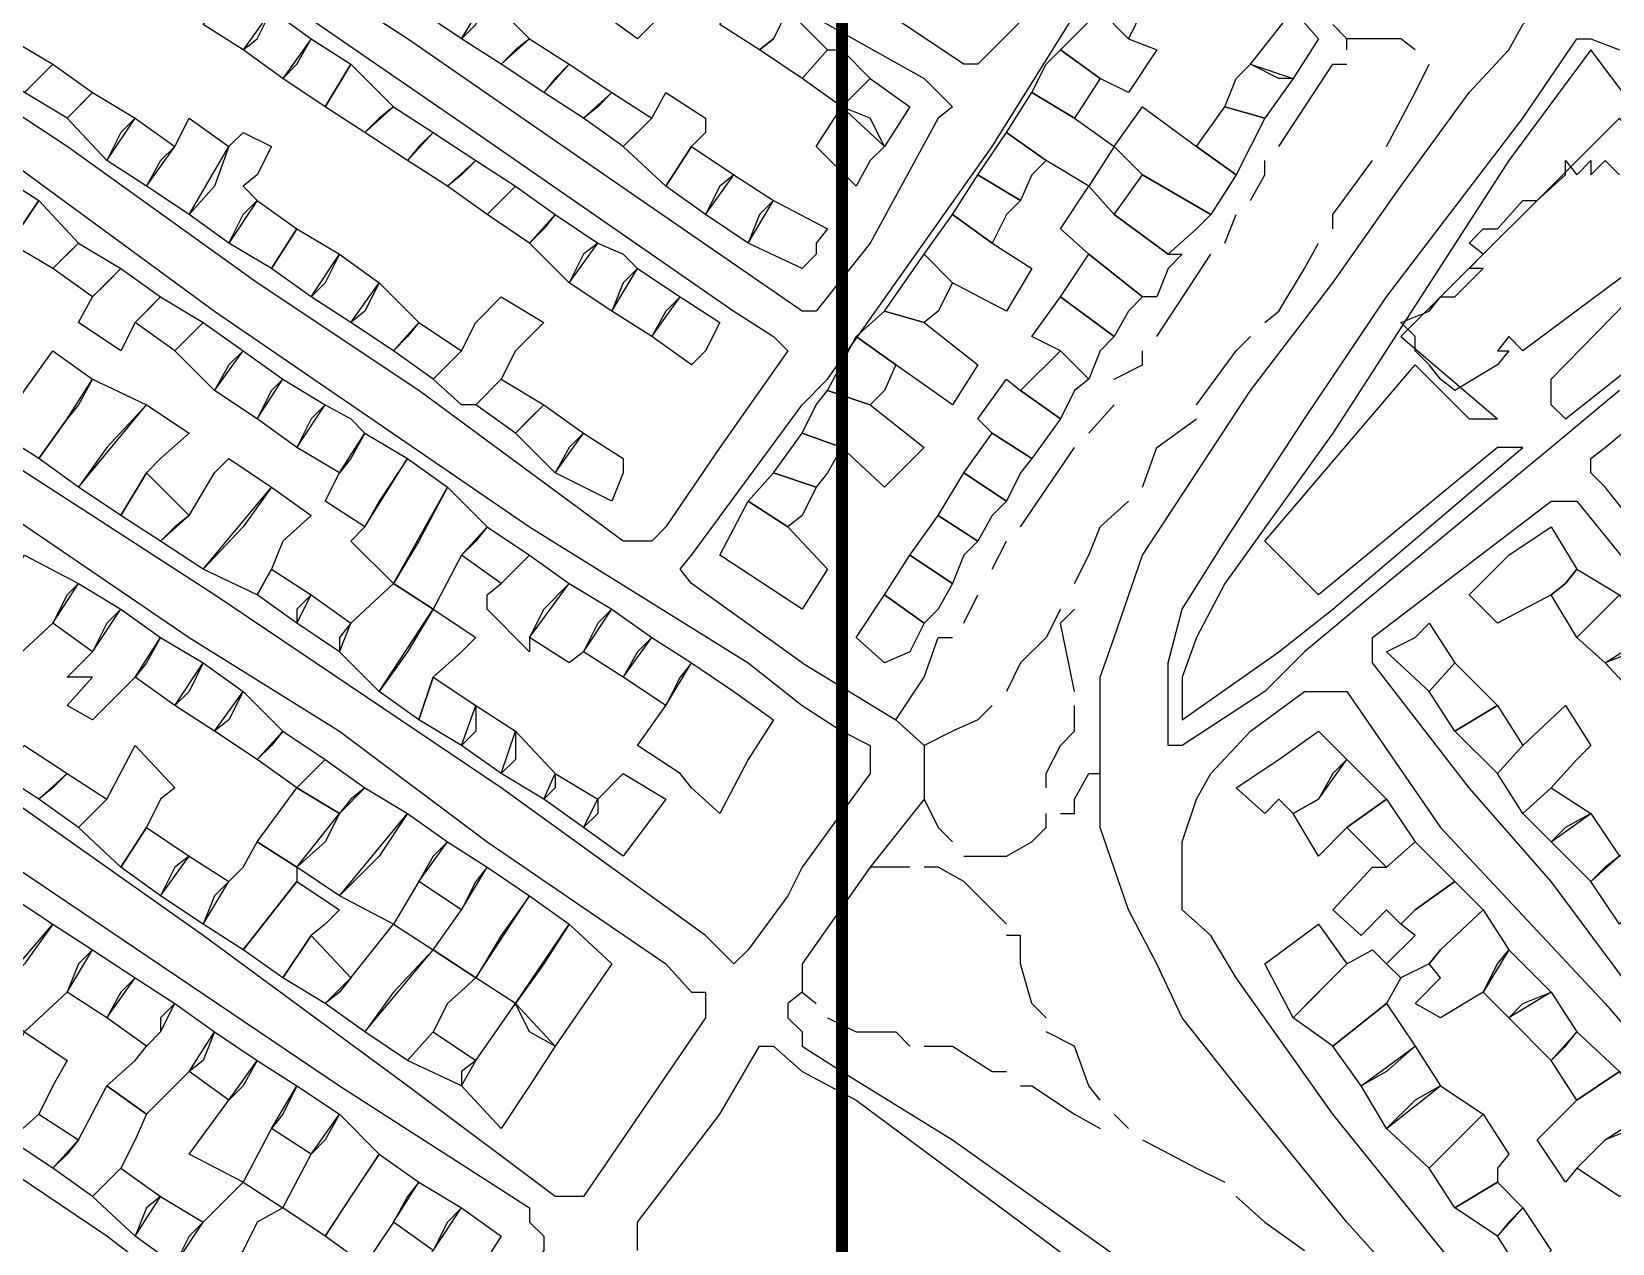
# Model space of a CAD drawing. Header units: millimetres. Extents: x -3588 to 75209, y -3737 to 38254.
# Drawn here: x 27767.7 to 27924.9, y 5896.4 to 6017 of the extents above; entities that cross this region are included whole.
import ezdxf

# ---------------------------------------------------------------- set-up
doc = ezdxf.new("R2010")
doc.units = ezdxf.units.MM
doc.layers.add('P', color=253, linetype='Continuous')

msp = doc.modelspace()

# ---------------------------------------------------------------- linework, layer by layer
at = {"layer": 'P', "const_width": 1.2}
msp.add_lwpolyline([(27848.251, -785.456), (27848.251, 8540.772)], dxfattribs=at)
at = {"layer": 'P'}
for points in [[(27794.047, 6058.324), (27794.047, 6059.749), (27794.047, 6061.157), (27806.177, 6078.649), (27807.602, 6080.073), (27809.01, 6080.073), (27810.418, 6078.649), (27834.696, 6062.565), (27844.298, 6054.371), (27857.837, 6046.193), (27867.151, 6039.424), (27875.345, 6034.047), (27875.345, 6032.638), (27867.151, 6019.099), (27861.79, 6013.722), (27860.382, 6013.722), (27844.298, 6024.46), (27830.743, 6034.047), (27814.371, 6044.785), (27800.816, 6052.963), (27795.455, 6056.916), (27794.047, 6058.324)], [(27777.963, 6035.471), (27777.963, 6036.591), (27790.094, 6054.371), (27791.502, 6055.796), (27809.01, 6043.361), (27829.335, 6029.822), (27844.298, 6019.099), (27856.429, 6012.314), (27857.837, 6010.905), (27859.262, 6009.497), (27857.837, 6008.361), (27851.068, 5995.942), (27846.827, 5990.58), (27845.706, 5989.172), (27844.298, 5989.172), (27822.565, 6004.136), (27805.057, 6016.266), (27781.916, 6031.23), (27777.963, 6035.471)], [(27826.502, 5966.303), (27806.177, 5981.266), (27790.094, 5991.989), (27771.177, 6005.544), (27762.999, 6010.905), (27761.591, 6010.905), (27761.591, 6012.314), (27761.591, 6013.722), (27773.722, 6031.23), (27775.13, 6031.23), (27790.094, 6021.916), (27811.827, 6006.952), (27837.513, 5989.172), (27841.466, 5986.628), (27842.89, 5985.219), (27836.104, 5975.617), (27830.743, 5967.711), (27829.335, 5966.303), (27827.926, 5966.303), (27826.502, 5966.303)], [(27844.298, 5979.858), (27846.827, 5982.387), (27863.215, 6005.544), (27876.754, 6027.277), (27878.162, 6029.822)], [(27833.288, 6021.916), (27832.151, 6020.507), (27827.926, 6016.266), (27823.973, 6019.099), (27827.926, 6023.036), (27829.335, 6027.277), (27833.288, 6024.46), (27833.288, 6021.916)], [(27914.586, 6015.146), (27915.995, 6017.675), (27918.811, 6020.507), (27921.356, 6025.869)], [(27811.827, 6017.675), (27810.418, 6016.266), (27806.177, 6019.099), (27809.01, 6023.036), (27812.963, 6020.507), (27811.827, 6017.675)], [(27878.162, 6019.099), (27876.754, 6016.266), (27873.937, 6019.099), (27876.754, 6023.036), (27879.586, 6020.507), (27878.162, 6019.099)], [(27785.853, 6019.099), (27787.277, 6021.916), (27791.502, 6019.099), (27788.685, 6015.146), (27784.732, 6017.675), (27785.853, 6019.099)], [(27841.466, 6016.266), (27840.057, 6015.146), (27836.104, 6017.675), (27838.937, 6021.916), (27842.89, 6019.099), (27841.466, 6016.266)], [(27790.094, 6016.266), (27791.502, 6019.099), (27795.455, 6016.266), (27792.638, 6012.314), (27788.685, 6015.146), (27790.094, 6016.266)], [(27815.78, 6015.146), (27814.371, 6013.722), (27810.418, 6016.266), (27812.963, 6020.507), (27817.188, 6016.266), (27815.78, 6015.146)], [(27841.466, 6016.266), (27842.89, 6019.099), (27846.827, 6015.146), (27844.298, 6012.314), (27840.057, 6015.146), (27841.466, 6016.266)], [(27876.754, 6016.266), (27879.586, 6015.146), (27876.754, 6010.905), (27873.937, 6012.314), (27869.984, 6015.146), (27873.937, 6019.099), (27876.754, 6016.266)], [(27891.717, 6012.314), (27888.901, 6013.722), (27893.126, 6019.099), (27895.67, 6016.266), (27893.126, 6012.314), (27891.717, 6012.314)], [(27898.487, 6015.146), (27898.487, 6016.266), (27897.078, 6017.675)], [(27764.408, 6015.146), (27765.528, 6016.266), (27769.769, 6013.722), (27766.952, 6010.905), (27762.999, 6013.722), (27764.408, 6015.146)], [(27794.047, 6013.722), (27795.455, 6016.266), (27799.408, 6013.722), (27796.863, 6009.497), (27792.638, 6012.314), (27794.047, 6013.722)], [(27819.732, 6012.314), (27818.612, 6010.905), (27814.371, 6013.722), (27817.188, 6016.266), (27821.141, 6013.722), (27819.732, 6012.314)], [(27882.115, 5945.978), (27880.707, 5945.978), (27880.707, 5947.386), (27880.707, 5948.523), (27880.707, 5954.172), (27882.115, 5959.533), (27886.356, 5966.303), (27894.262, 5978.45), (27902.44, 5990.58), (27915.995, 6008.361), (27921.356, 6016.266), (27922.764, 6016.266), (27925.597, 6015.146)], [(27905.272, 6015.146), (27903.864, 6016.266), (27902.44, 6016.266), (27898.487, 6016.266)], [(27849.659, 6010.905), (27848.251, 6009.497), (27844.298, 6012.314), (27846.827, 6015.146), (27848.251, 6015.146), (27851.068, 6012.314), (27849.659, 6010.905)], [(27868.576, 6013.722), (27869.984, 6015.146), (27873.937, 6012.314), (27871.392, 6008.361), (27867.151, 6010.905), (27868.576, 6013.722)], [(27873.937, 5943.161), (27873.937, 5944.57), (27873.937, 5952.748), (27875.345, 5956.701), (27878.162, 5964.895), (27888.901, 5981.266), (27897.078, 5991.989), (27903.864, 6001.591), (27910.634, 6010.905), (27914.586, 6015.146)], [(27920.236, 5978.45), (27939.136, 5993.397), (27922.764, 6015.146), (27914.586, 6004.136), (27897.078, 5977.025), (27886.356, 5962.062), (27883.539, 5956.701), (27882.115, 5952.748), (27882.115, 5948.523), (27891.717, 5955.292), (27897.078, 5959.533), (27915.995, 5975.617)], [(27772.313, 6009.497), (27771.177, 6008.361), (27766.952, 6010.905), (27769.769, 6013.722), (27773.722, 6010.905), (27772.313, 6009.497)], [(27802.24, 6008.361), (27800.816, 6006.952), (27796.863, 6009.497), (27799.408, 6013.722), (27803.649, 6009.497), (27802.24, 6008.361)], [(27823.973, 6009.497), (27822.565, 6008.361), (27818.612, 6010.905), (27821.141, 6013.722), (27825.382, 6010.905), (27823.973, 6009.497)], [(27887.476, 6012.314), (27888.901, 6013.722), (27893.126, 6012.314), (27890.309, 6008.361), (27886.356, 6009.497), (27887.476, 6012.314)], [(27891.717, 6005.544), (27897.078, 6013.722), (27898.487, 6013.722)], [(27902.44, 6005.544), (27905.272, 6010.905), (27906.681, 6013.722)], [(27851.068, 6008.361), (27848.251, 6009.497), (27851.068, 6012.314), (27855.021, 6009.497), (27852.476, 6005.544), (27851.068, 6008.361)], [(27776.538, 6006.952), (27775.13, 6004.136), (27771.177, 6008.361), (27773.722, 6010.905), (27777.963, 6008.361), (27776.538, 6006.952)], [(27827.926, 6006.952), (27826.502, 6005.544), (27822.565, 6008.361), (27825.382, 6010.905), (27829.335, 6008.361), (27827.926, 6006.952)], [(27834.696, 6006.952), (27833.288, 6005.544), (27830.743, 6001.591), (27826.502, 6005.544), (27829.335, 6008.361), (27830.743, 6010.905), (27834.696, 6008.361), (27834.696, 6006.952)], [(27871.392, 6008.361), (27875.345, 6005.544), (27872.801, 6001.591), (27868.576, 6004.136), (27864.623, 6006.952), (27867.151, 6010.905), (27871.392, 6008.361)], [(27745.203, 5988.036), (27745.203, 5989.172), (27757.638, 6006.952), (27758.758, 6008.361), (27760.167, 6008.361), (27761.591, 6006.952), (27785.853, 5989.172), (27817.188, 5967.711), (27838.937, 5954.172), (27844.298, 5949.931), (27848.251, 5947.386), (27851.068, 5945.978), (27851.068, 5943.161), (27844.298, 5933.847), (27842.89, 5931.015), (27838.937, 5925.653), (27837.513, 5924.245), (27834.696, 5927.062), (27814.371, 5941.737), (27785.853, 5960.942), (27758.758, 5978.45), (27745.203, 5988.036)], [(27780.491, 6004.136), (27779.083, 6001.591), (27775.13, 6004.136), (27777.963, 6008.361), (27781.916, 6005.544), (27780.491, 6004.136)], [(27785.853, 6001.591), (27783.324, 5998.774), (27779.083, 6001.591), (27781.916, 6005.544), (27783.324, 6008.361), (27787.277, 6005.544), (27785.853, 6001.591)], [(27806.177, 6005.544), (27805.057, 6004.136), (27800.816, 6006.952), (27803.649, 6009.497), (27807.602, 6006.952), (27806.177, 6005.544)], [(27851.068, 6004.136), (27849.659, 6001.591), (27845.706, 6005.544), (27848.251, 6009.497), (27852.476, 6005.544), (27851.068, 6004.136)], [(27883.539, 6005.544), (27887.476, 6002.711), (27884.948, 5998.774), (27878.162, 6002.711), (27875.345, 6005.544), (27878.162, 6009.497), (27883.539, 6005.544)], [(27888.901, 6005.544), (27887.476, 6002.711), (27883.539, 6005.544), (27886.356, 6009.497), (27890.309, 6008.361), (27888.901, 6005.544)], [(27920.236, 5978.45), (27918.811, 5979.858), (27918.811, 5982.387), (27930.958, 5994.821), (27929.55, 5995.942), (27932.367, 6000.183), (27925.597, 6008.361), (27903.864, 5986.628), (27913.45, 5978.45)], [(27790.094, 6002.711), (27788.685, 6001.591), (27790.094, 6000.183), (27787.277, 5995.942), (27783.324, 5998.774), (27787.277, 6005.544), (27788.685, 6006.952), (27791.502, 6005.544), (27790.094, 6002.711)], [(27810.418, 6002.711), (27809.01, 6001.591), (27805.057, 6004.136), (27807.602, 6006.952), (27811.827, 6004.136), (27810.418, 6002.711)], [(27867.151, 6002.711), (27866.031, 6000.183), (27861.79, 6002.711), (27864.623, 6006.952), (27868.576, 6004.136), (27867.151, 6002.711)], [(27836.104, 6001.591), (27834.696, 5998.774), (27830.743, 6001.591), (27833.288, 6005.544), (27837.513, 6002.711), (27836.104, 6001.591)], [(27814.371, 6000.183), (27812.963, 5998.774), (27809.01, 6001.591), (27811.827, 6004.136), (27815.78, 6001.591), (27814.371, 6000.183)], [(27888.901, 6000.183), (27890.309, 6002.711), (27890.309, 6004.136)], [(27897.078, 5997.35), (27897.078, 5998.774), (27901.031, 6004.136)], [(27906.681, 5989.172), (27907.801, 5990.58), (27909.225, 5990.58), (27912.042, 5993.397), (27910.634, 5993.397), (27912.042, 5994.821), (27910.634, 5995.942), (27912.042, 5997.35), (27913.45, 5997.35), (27915.995, 6000.183), (27917.403, 6000.183), (27920.236, 6002.711), (27920.236, 6004.136), (27921.356, 6002.711), (27922.764, 6004.136), (27922.764, 6002.711), (27924.189, 6004.136), (27925.597, 6002.711)], [(27762.999, 6000.183), (27764.408, 6002.711), (27768.361, 6000.183), (27765.528, 5995.942), (27761.591, 5998.774), (27762.999, 6000.183)], [(27840.057, 5998.774), (27838.937, 5995.942), (27834.696, 5998.774), (27837.513, 6002.711), (27841.466, 6000.183), (27840.057, 5998.774)], [(27864.623, 5998.774), (27863.215, 5995.942), (27859.262, 5998.774), (27861.79, 6002.711), (27866.031, 6000.183), (27864.623, 5998.774)], [(27883.539, 5997.35), (27880.707, 5994.821), (27875.345, 5998.774), (27878.162, 6002.711), (27884.948, 5998.774), (27883.539, 5997.35)], [(27771.177, 5994.821), (27769.769, 5993.397), (27765.528, 5995.942), (27768.361, 6000.183), (27772.313, 5995.942), (27771.177, 5994.821)], [(27788.685, 5998.774), (27790.094, 6000.183), (27794.047, 5997.35), (27791.502, 5993.397), (27787.277, 5995.942), (27788.685, 5998.774)], [(27818.612, 5997.35), (27817.188, 5995.942), (27812.963, 5998.774), (27815.78, 6001.591), (27819.732, 5998.774), (27818.612, 5997.35)], [(27845.706, 5995.942), (27845.706, 5994.821), (27844.298, 5993.397), (27838.937, 5995.942), (27841.466, 6000.183), (27846.827, 5997.35), (27845.706, 5995.942)], [(27880.707, 5993.397), (27879.586, 5990.58), (27878.162, 5990.58), (27872.801, 5994.821), (27869.984, 5997.35), (27872.801, 6001.591), (27875.345, 5998.774), (27880.707, 5994.821), (27882.115, 5994.821), (27880.707, 5993.397)], [(27822.565, 5994.821), (27821.141, 5991.989), (27817.188, 5995.942), (27819.732, 5998.774), (27823.973, 5995.942), (27822.565, 5994.821)], [(27863.215, 5995.942), (27867.151, 5993.397), (27864.623, 5989.172), (27859.262, 5991.989), (27856.429, 5994.821), (27859.262, 5998.774), (27863.215, 5995.942)], [(27886.356, 5995.942), (27887.476, 5998.774)], [(27796.863, 5991.989), (27795.455, 5990.58), (27791.502, 5993.397), (27794.047, 5997.35), (27798.287, 5994.821), (27796.863, 5991.989)], [(27775.13, 5991.989), (27773.722, 5990.58), (27769.769, 5993.397), (27772.313, 5995.942), (27776.538, 5993.397), (27775.13, 5991.989)], [(27826.502, 5991.989), (27825.382, 5989.172), (27821.141, 5991.989), (27823.973, 5995.942), (27826.502, 5994.821), (27827.926, 5993.397), (27826.502, 5991.989)], [(27890.309, 5988.036), (27891.717, 5989.172), (27894.262, 5993.397), (27895.67, 5995.942)], [(27800.816, 5989.172), (27799.408, 5988.036), (27795.455, 5990.58), (27798.287, 5994.821), (27802.24, 5991.989), (27800.816, 5989.172)], [(27857.837, 5989.172), (27856.429, 5988.036), (27852.476, 5989.172), (27856.429, 5994.821), (27859.262, 5991.989), (27857.837, 5989.172)], [(27876.754, 5989.172), (27875.345, 5986.628), (27869.984, 5990.58), (27872.801, 5994.821), (27878.162, 5990.58), (27876.754, 5989.172)], [(27879.586, 5986.628), (27884.948, 5994.821)], [(27779.083, 5989.172), (27777.963, 5988.036), (27776.538, 5985.219), (27772.313, 5988.036), (27773.722, 5990.58), (27776.538, 5993.397), (27780.491, 5990.58), (27779.083, 5989.172)], [(27830.743, 5989.172), (27829.335, 5986.628), (27825.382, 5989.172), (27827.926, 5993.397), (27832.151, 5990.58), (27830.743, 5989.172)], [(27927.005, 5993.397), (27915.995, 5985.219), (27914.586, 5986.628), (27913.45, 5985.219), (27914.586, 5985.219), (27913.45, 5983.811), (27909.225, 5981.266), (27907.801, 5982.387), (27906.681, 5983.811), (27905.272, 5985.219), (27905.272, 5986.628), (27903.864, 5988.036), (27906.681, 5989.172)], [(27805.057, 5986.628), (27803.649, 5985.219), (27799.408, 5988.036), (27802.24, 5991.989), (27806.177, 5988.036), (27805.057, 5986.628)], [(27783.324, 5986.628), (27781.916, 5985.219), (27777.963, 5988.036), (27780.491, 5990.58), (27784.732, 5988.036), (27783.324, 5986.628)], [(27815.78, 5985.219), (27814.371, 5982.387), (27811.827, 5979.858), (27810.418, 5979.858), (27807.602, 5982.387), (27810.418, 5985.219), (27811.827, 5988.036), (27814.371, 5990.58), (27818.612, 5988.036), (27815.78, 5985.219)], [(27834.696, 5985.219), (27833.288, 5983.811), (27829.335, 5986.628), (27832.151, 5990.58), (27836.104, 5988.036), (27834.696, 5985.219)], [(27856.429, 5988.036), (27861.79, 5983.811), (27859.262, 5979.858), (27853.612, 5983.811), (27849.659, 5986.628), (27852.476, 5989.172), (27856.429, 5988.036)], [(27873.937, 5985.219), (27872.801, 5982.387), (27869.984, 5985.219), (27867.151, 5986.628), (27869.984, 5990.58), (27875.345, 5986.628), (27873.937, 5985.219)], [(27787.277, 5983.811), (27785.853, 5981.266), (27781.916, 5985.219), (27784.732, 5988.036), (27788.685, 5985.219), (27787.277, 5983.811)], [(27809.01, 5983.811), (27807.602, 5982.387), (27803.649, 5985.219), (27806.177, 5988.036), (27810.418, 5985.219), (27809.01, 5983.811)], [(27852.476, 5981.266), (27851.068, 5979.858), (27846.827, 5981.266), (27849.659, 5986.628), (27853.612, 5983.811), (27852.476, 5981.266)], [(27883.539, 5979.858), (27887.476, 5985.219), (27888.901, 5986.628)], [(27772.313, 5979.858), (27771.177, 5978.45), (27768.361, 5974.497), (27764.408, 5977.025), (27766.952, 5981.266), (27769.769, 5985.219), (27773.722, 5982.387), (27772.313, 5979.858)], [(27791.502, 5981.266), (27790.094, 5978.45), (27785.853, 5981.266), (27788.685, 5985.219), (27792.638, 5982.387), (27791.502, 5981.266)], [(27871.392, 5981.266), (27869.984, 5978.45), (27866.031, 5981.266), (27869.984, 5985.219), (27872.801, 5982.387), (27871.392, 5981.266)], [(27875.345, 5982.387), (27878.162, 5983.811), (27878.162, 5985.219)], [(27915.995, 5975.617), (27913.45, 5975.617), (27895.67, 5960.942), (27890.309, 5966.303), (27905.272, 5983.811), (27910.634, 5978.45), (27913.45, 5978.45)], [(27775.13, 5975.617), (27772.313, 5971.664), (27768.361, 5974.497), (27771.177, 5978.45), (27773.722, 5982.387), (27779.083, 5979.858), (27775.13, 5975.617)], [(27795.455, 5978.45), (27794.047, 5975.617), (27790.094, 5978.45), (27792.638, 5982.387), (27796.863, 5979.858), (27795.455, 5978.45)], [(27817.188, 5978.45), (27815.78, 5977.025), (27811.827, 5979.858), (27814.371, 5982.387), (27818.612, 5979.858), (27817.188, 5978.45)], [(27866.031, 5981.266), (27869.984, 5978.45), (27867.151, 5974.497), (27863.215, 5977.025), (27861.79, 5978.45), (27864.623, 5982.387), (27866.031, 5981.266)], [(27780.491, 5974.497), (27779.083, 5973.072), (27776.538, 5968.847), (27772.313, 5971.664), (27779.083, 5979.858), (27783.324, 5977.025), (27780.491, 5974.497)], [(27799.408, 5974.497), (27798.287, 5973.072), (27794.047, 5975.617), (27796.863, 5979.858), (27799.408, 5978.45), (27800.816, 5977.025), (27799.408, 5974.497)], [(27821.141, 5975.617), (27819.732, 5973.072), (27815.78, 5977.025), (27818.612, 5979.858), (27822.565, 5977.025), (27821.141, 5975.617)], [(27844.298, 5954.172), (27833.288, 5962.062), (27832.151, 5963.486), (27833.288, 5964.895), (27844.298, 5979.858)], [(27851.068, 5979.858), (27856.429, 5975.617), (27852.476, 5971.664), (27848.251, 5975.617), (27844.298, 5977.025), (27845.706, 5979.858), (27846.827, 5981.266), (27851.068, 5979.858)], [(27872.801, 5977.025), (27875.345, 5979.858)], [(27925.597, 5981.266), (27918.811, 5975.617), (27902.44, 5962.062), (27894.262, 5955.292), (27890.309, 5951.339), (27882.115, 5945.978)], [(27929.55, 5964.895), (27924.189, 5971.664), (27922.764, 5973.072), (27922.764, 5974.497), (27924.189, 5975.617), (27930.958, 5981.266)], [(27878.162, 5971.664), (27879.586, 5975.617), (27883.539, 5978.45)], [(27802.24, 5970.256), (27800.816, 5967.711), (27796.863, 5970.256), (27798.287, 5973.072), (27800.816, 5977.025), (27805.057, 5974.497), (27802.24, 5970.256)], [(27826.502, 5973.072), (27825.382, 5970.256), (27819.732, 5973.072), (27822.565, 5977.025), (27826.502, 5974.497), (27826.502, 5973.072)], [(27846.827, 5973.072), (27845.706, 5971.664), (27841.466, 5973.072), (27844.298, 5977.025), (27848.251, 5975.617), (27846.827, 5973.072)], [(27866.031, 5973.072), (27864.623, 5970.256), (27860.382, 5973.072), (27863.215, 5977.025), (27867.151, 5974.497), (27866.031, 5973.072)], [(27866.031, 5967.711), (27871.392, 5975.617)], [(27788.685, 5967.711), (27784.732, 5963.486), (27780.491, 5966.303), (27783.324, 5968.847), (27785.853, 5973.072), (27787.277, 5974.497), (27791.502, 5971.664), (27788.685, 5967.711)], [(27806.177, 5966.303), (27803.649, 5962.062), (27799.408, 5966.303), (27800.816, 5967.711), (27805.057, 5974.497), (27809.01, 5971.664), (27806.177, 5966.303)], [(27781.916, 5967.711), (27780.491, 5966.303), (27776.538, 5968.847), (27779.083, 5973.072), (27783.324, 5968.847), (27781.916, 5967.711)], [(27844.298, 5968.847), (27842.89, 5967.711), (27838.937, 5970.256), (27841.466, 5973.072), (27845.706, 5971.664), (27844.298, 5968.847)], [(27863.215, 5968.847), (27861.79, 5966.303), (27857.837, 5968.847), (27860.382, 5973.072), (27864.623, 5970.256), (27863.215, 5968.847)], [(27792.638, 5966.303), (27791.502, 5963.486), (27790.094, 5960.942), (27784.732, 5963.486), (27791.502, 5971.664), (27795.455, 5968.847), (27792.638, 5966.303)], [(27811.827, 5966.303), (27810.418, 5964.895), (27807.602, 5959.533), (27803.649, 5962.062), (27809.01, 5971.664), (27812.963, 5967.711), (27811.827, 5966.303)], [(27765.528, 5968.847), (27783.324, 5956.701), (27798.287, 5947.386), (27812.963, 5936.376), (27830.743, 5924.245), (27833.288, 5921.412), (27834.696, 5921.412), (27834.696, 5920.292), (27834.696, 5918.884), (27822.565, 5901.088), (27821.141, 5901.088)], [(27842.89, 5967.711), (27846.827, 5963.486), (27844.298, 5959.533), (27836.104, 5964.895), (27838.937, 5970.256), (27842.89, 5967.711)], [(27860.382, 5964.895), (27859.262, 5962.062), (27855.021, 5964.895), (27857.837, 5968.847), (27861.79, 5966.303), (27860.382, 5964.895)], [(27871.392, 5962.062), (27872.801, 5964.895), (27873.937, 5967.711), (27876.754, 5970.256)], [(27944.513, 5901.088), (27941.681, 5903.92), (27927.005, 5921.412), (27918.811, 5932.423), (27910.634, 5941.737), (27901.031, 5954.172), (27901.031, 5955.292), (27901.031, 5956.701), (27918.811, 5970.256), (27920.236, 5970.256), (27921.356, 5970.256), (27932.367, 5956.701), (27945.922, 5939.209), (27962.005, 5918.884), (27966.246, 5913.523), (27967.655, 5913.523), (27966.246, 5912.098), (27960.885, 5913.523), (27948.45, 5903.92), (27948.45, 5899.967), (27949.875, 5898.559), (27948.45, 5897.151), (27947.33, 5897.151), (27944.513, 5901.088)], [(27815.78, 5963.486), (27814.371, 5962.062), (27810.418, 5964.895), (27812.963, 5967.711), (27817.188, 5964.895), (27815.78, 5963.486)], [(27920.236, 5962.062), (27918.811, 5960.942), (27913.45, 5958.125), (27910.634, 5960.942), (27914.586, 5964.895), (27918.811, 5967.711), (27921.356, 5963.486), (27920.236, 5962.062)], [(27863.215, 5963.486), (27864.623, 5966.303)], [(27771.177, 5960.942), (27769.769, 5958.125), (27765.528, 5954.172), (27761.591, 5956.701), (27766.952, 5964.895), (27772.313, 5962.062), (27771.177, 5960.942)], [(27818.612, 5959.533), (27817.188, 5956.701), (27817.188, 5955.292), (27812.963, 5959.533), (27812.963, 5960.942), (27814.371, 5962.062), (27817.188, 5964.895), (27821.141, 5962.062), (27818.612, 5959.533)], [(27857.837, 5959.533), (27856.429, 5958.125), (27852.476, 5960.942), (27855.021, 5964.895), (27859.262, 5962.062), (27857.837, 5959.533)], [(27794.047, 5959.533), (27794.047, 5958.125), (27790.094, 5960.942), (27791.502, 5963.486), (27795.455, 5960.942), (27794.047, 5959.533)], [(27920.236, 5962.062), (27921.356, 5963.486), (27925.597, 5960.942), (27921.356, 5956.701), (27918.811, 5960.942), (27920.236, 5962.062)], [(27775.13, 5958.125), (27773.722, 5955.292), (27769.769, 5958.125), (27772.313, 5962.062), (27776.538, 5959.533), (27775.13, 5958.125)], [(27798.287, 5956.701), (27798.287, 5955.292), (27794.047, 5958.125), (27795.455, 5960.942), (27799.408, 5958.125), (27798.287, 5956.701)], [(27805.057, 5955.292), (27802.24, 5951.339), (27798.287, 5955.292), (27799.408, 5958.125), (27803.649, 5962.062), (27807.602, 5959.533), (27805.057, 5955.292)], [(27823.973, 5958.125), (27822.565, 5955.292), (27821.141, 5954.172), (27817.188, 5956.701), (27821.141, 5962.062), (27825.382, 5959.533), (27823.973, 5958.125)], [(27855.021, 5955.292), (27852.476, 5954.172), (27849.659, 5956.701), (27852.476, 5960.942), (27856.429, 5958.125), (27855.021, 5955.292)], [(27860.382, 5958.125), (27861.79, 5960.942)], [(27927.005, 5955.292), (27924.189, 5954.172), (27921.356, 5956.701), (27925.597, 5960.942), (27928.126, 5956.701), (27927.005, 5955.292)], [(27779.083, 5954.172), (27777.963, 5952.748), (27773.722, 5948.523), (27771.177, 5949.931), (27773.722, 5952.748), (27771.177, 5952.748), (27773.722, 5955.292), (27776.538, 5959.533), (27780.491, 5956.701), (27779.083, 5954.172)], [(27810.418, 5955.292), (27807.602, 5952.748), (27806.177, 5948.523), (27802.24, 5951.339), (27807.602, 5959.533), (27811.827, 5956.701), (27810.418, 5955.292)], [(27827.926, 5955.292), (27826.502, 5952.748), (27822.565, 5955.292), (27825.382, 5959.533), (27829.335, 5956.701), (27827.926, 5955.292)], [(27869.984, 5959.533), (27868.576, 5956.701), (27866.031, 5954.172), (27864.623, 5951.339)], [(27871.392, 5951.339), (27869.984, 5958.125), (27871.392, 5959.533)], [(27905.272, 5956.701), (27906.681, 5958.125), (27909.225, 5954.172), (27906.681, 5951.339), (27902.44, 5955.292), (27905.272, 5956.701)], [(27783.324, 5951.339), (27781.916, 5949.931), (27777.963, 5952.748), (27780.491, 5956.701), (27784.732, 5954.172), (27783.324, 5951.339)], [(27832.151, 5952.748), (27830.743, 5949.931), (27826.502, 5952.748), (27829.335, 5956.701), (27833.288, 5954.172), (27832.151, 5952.748)], [(27853.612, 5948.523), (27856.429, 5952.748), (27857.837, 5956.701), (27859.262, 5956.701)], [(27929.55, 5951.339), (27928.126, 5949.931), (27924.189, 5954.172), (27928.126, 5956.701), (27930.958, 5952.748), (27929.55, 5951.339)], [(27787.277, 5948.523), (27785.853, 5947.386), (27781.916, 5949.931), (27784.732, 5954.172), (27788.685, 5951.339), (27787.277, 5948.523)], [(27838.937, 5944.57), (27836.104, 5939.209), (27833.288, 5941.737), (27832.151, 5943.161), (27827.926, 5945.978), (27830.743, 5949.931), (27833.288, 5954.172), (27837.513, 5951.339), (27841.466, 5948.523), (27838.937, 5944.57)], [(27844.298, 5954.172), (27853.612, 5948.523)], [(27906.681, 5951.339), (27909.225, 5954.172), (27913.45, 5949.931), (27909.225, 5947.386), (27906.681, 5951.339)], [(27811.827, 5947.386), (27810.418, 5945.978), (27806.177, 5948.523), (27807.602, 5952.748), (27811.827, 5949.931), (27811.827, 5947.386)], [(27791.502, 5945.978), (27790.094, 5944.57), (27785.853, 5947.386), (27788.685, 5951.339), (27792.638, 5947.386), (27791.502, 5945.978)], [(27815.78, 5944.57), (27814.371, 5943.161), (27810.418, 5945.978), (27811.827, 5949.931), (27815.78, 5947.386), (27815.78, 5944.57)], [(27863.215, 5949.931), (27861.79, 5948.523), (27859.262, 5947.386), (27856.429, 5945.978)], [(27868.576, 5941.737), (27868.576, 5943.161), (27869.984, 5945.978), (27871.392, 5947.386), (27871.392, 5948.523), (27871.392, 5949.931)], [(27925.597, 5878.234), (27924.189, 5878.234), (27922.764, 5879.643), (27913.45, 5888.957), (27897.078, 5909.282), (27887.476, 5922.837), (27884.948, 5927.062), (27882.115, 5929.606), (27882.115, 5933.847), (27882.115, 5936.376), (27883.539, 5940.617), (27884.948, 5943.161), (27888.901, 5947.386), (27894.262, 5951.339), (27897.078, 5951.339), (27898.487, 5951.339), (27907.801, 5937.8), (27924.189, 5920.292), (27934.911, 5907.873)], [(27909.225, 5947.386), (27913.45, 5949.931), (27915.995, 5945.978), (27913.45, 5943.161), (27909.225, 5947.386)], [(27921.356, 5944.57), (27918.811, 5941.737), (27915.995, 5939.209), (27913.45, 5943.161), (27915.995, 5945.978), (27920.236, 5949.931), (27922.764, 5945.978), (27921.356, 5944.57)], [(27853.612, 5948.523), (27856.429, 5945.978)], [(27795.455, 5943.161), (27794.047, 5941.737), (27790.094, 5944.57), (27792.638, 5947.386), (27796.863, 5944.57), (27795.455, 5943.161)], [(27819.732, 5941.737), (27818.612, 5940.617), (27814.371, 5943.161), (27815.78, 5947.386), (27819.732, 5943.161), (27819.732, 5941.737)], [(27897.078, 5943.161), (27895.67, 5940.617), (27893.126, 5939.209), (27891.717, 5940.617), (27890.309, 5939.209), (27887.476, 5941.737), (27891.717, 5944.57), (27895.67, 5947.386), (27898.487, 5944.57), (27897.078, 5943.161)], [(27769.769, 5941.737), (27768.361, 5940.617), (27764.408, 5943.161), (27766.952, 5945.978), (27771.177, 5943.161), (27769.769, 5941.737)], [(27780.491, 5940.617), (27779.083, 5937.8), (27776.538, 5933.847), (27772.313, 5937.8), (27775.13, 5940.617), (27777.963, 5945.978), (27781.916, 5941.737), (27780.491, 5940.617)], [(27856.429, 5945.978), (27856.429, 5944.57), (27856.429, 5941.737), (27856.429, 5940.617)], [(27799.408, 5940.617), (27798.287, 5939.209), (27794.047, 5941.737), (27796.863, 5944.57), (27800.816, 5941.737), (27799.408, 5940.617)], [(27902.44, 5940.617), (27898.487, 5937.8), (27895.67, 5934.968), (27893.126, 5939.209), (27895.67, 5940.617), (27898.487, 5944.57), (27902.44, 5940.617)], [(27773.722, 5939.209), (27772.313, 5937.8), (27768.361, 5940.617), (27771.177, 5943.161), (27775.13, 5940.617), (27773.722, 5939.209)], [(27823.973, 5939.209), (27822.565, 5937.8), (27818.612, 5940.617), (27819.732, 5943.161), (27823.973, 5940.617), (27823.973, 5939.209)], [(27826.502, 5934.968), (27822.565, 5937.8), (27823.973, 5940.617), (27826.502, 5943.161), (27830.743, 5940.617), (27826.502, 5934.968)], [(27869.984, 5939.209), (27871.392, 5939.209), (27871.392, 5940.617), (27872.801, 5943.161), (27873.937, 5943.161)], [(27910.634, 5885.004), (27898.487, 5898.559), (27887.476, 5912.098), (27882.115, 5918.884), (27879.586, 5924.245), (27876.754, 5929.606), (27873.937, 5937.8), (27873.937, 5943.161)], [(27821.141, 5901.088), (27819.732, 5901.088), (27805.057, 5912.098), (27784.732, 5927.062), (27765.528, 5940.617)], [(27796.863, 5936.376), (27794.047, 5933.847), (27790.094, 5936.376), (27794.047, 5941.737), (27798.287, 5939.209), (27796.863, 5936.376)], [(27802.24, 5934.968), (27798.287, 5931.015), (27794.047, 5933.847), (27798.287, 5939.209), (27800.816, 5941.737), (27805.057, 5939.209), (27802.24, 5934.968)], [(27856.429, 5940.617), (27851.068, 5933.847)], [(27856.429, 5940.617), (27857.837, 5937.8), (27859.262, 5936.376)], [(27905.272, 5936.376), (27902.44, 5933.847), (27898.487, 5937.8), (27902.44, 5940.617), (27905.272, 5936.376)], [(27920.236, 5937.8), (27918.811, 5936.376), (27915.995, 5939.209), (27918.811, 5941.737), (27922.764, 5939.209), (27920.236, 5937.8)], [(27807.602, 5934.968), (27806.177, 5932.423), (27803.649, 5928.198), (27798.287, 5931.015), (27805.057, 5939.209), (27809.01, 5936.376), (27807.602, 5934.968)], [(27868.576, 5937.8), (27868.576, 5939.209)], [(27924.189, 5933.847), (27922.764, 5932.423), (27918.811, 5936.376), (27922.764, 5939.209), (27925.597, 5934.968), (27924.189, 5933.847)], [(27781.916, 5933.847), (27780.491, 5931.015), (27776.538, 5933.847), (27779.083, 5937.8), (27783.324, 5934.968), (27781.916, 5933.847)], [(27860.382, 5934.968), (27861.79, 5934.968), (27864.623, 5934.968), (27867.151, 5936.376), (27868.576, 5937.8)], [(27794.047, 5932.423), (27788.685, 5925.653), (27784.732, 5928.198), (27787.277, 5932.423), (27788.685, 5933.847), (27790.094, 5936.376), (27794.047, 5933.847), (27794.047, 5932.423)], [(27811.827, 5932.423), (27810.418, 5929.606), (27806.177, 5932.423), (27809.01, 5936.376), (27812.963, 5933.847), (27811.827, 5932.423)], [(27909.225, 5932.423), (27905.272, 5929.606), (27903.864, 5928.198), (27902.44, 5929.606), (27899.911, 5927.062), (27897.078, 5929.606), (27901.031, 5933.847), (27902.44, 5933.847), (27905.272, 5936.376), (27909.225, 5932.423)], [(27929.55, 5931.015), (27928.126, 5931.015), (27925.597, 5928.198), (27922.764, 5932.423), (27925.597, 5934.968), (27928.126, 5936.376), (27929.55, 5934.968), (27930.958, 5932.423), (27929.55, 5931.015)], [(27764.408, 5934.968), (27798.287, 5912.098), (27817.188, 5899.967), (27817.188, 5898.559), (27818.612, 5897.151), (27818.612, 5895.726), (27806.177, 5878.234), (27805.057, 5878.234), (27803.649, 5876.826), (27802.24, 5878.234)], [(27785.853, 5931.015), (27784.732, 5928.198), (27780.491, 5931.015), (27783.324, 5934.968), (27787.277, 5932.423), (27785.853, 5931.015)], [(27814.371, 5927.062), (27811.827, 5922.837), (27807.602, 5925.653), (27810.418, 5929.606), (27812.963, 5933.847), (27817.188, 5931.015), (27814.371, 5927.062)], [(27851.068, 5933.847), (27844.298, 5924.245)], [(27855.021, 5933.847), (27851.068, 5933.847)], [(27864.623, 5928.198), (27863.215, 5929.606), (27860.382, 5932.423), (27857.837, 5933.847), (27856.429, 5933.847)], [(27766.952, 5924.245), (27762.999, 5920.292), (27758.758, 5922.837), (27762.999, 5928.198), (27765.528, 5931.015), (27769.769, 5928.198), (27766.952, 5924.245)], [(27796.863, 5928.198), (27795.455, 5927.062), (27792.638, 5922.837), (27788.685, 5925.653), (27794.047, 5932.423), (27798.287, 5929.606), (27796.863, 5928.198)], [(27818.612, 5924.245), (27815.78, 5920.292), (27811.827, 5922.837), (27817.188, 5931.015), (27821.141, 5928.198), (27818.612, 5924.245)], [(27912.042, 5929.606), (27907.801, 5925.653), (27906.681, 5924.245), (27903.864, 5922.837), (27902.44, 5924.245), (27905.272, 5927.062), (27903.864, 5928.198), (27905.272, 5929.606), (27909.225, 5932.423), (27912.042, 5929.606)], [(27914.586, 5925.653), (27912.042, 5921.412), (27907.801, 5918.884), (27905.272, 5920.292), (27907.801, 5922.837), (27906.681, 5924.245), (27907.801, 5925.653), (27912.042, 5929.606), (27914.586, 5925.653)], [(27772.313, 5924.245), (27771.177, 5921.412), (27766.952, 5917.476), (27762.999, 5920.292), (27769.769, 5928.198), (27773.722, 5925.653), (27772.313, 5924.245)], [(27803.649, 5921.412), (27800.816, 5917.476), (27796.863, 5920.292), (27799.408, 5922.837), (27803.649, 5928.198), (27807.602, 5925.653), (27803.649, 5921.412)], [(27817.188, 5917.476), (27815.78, 5920.292), (27821.141, 5928.198), (27825.382, 5924.245), (27819.732, 5916.051), (27817.188, 5917.476)], [(27895.67, 5921.412), (27893.126, 5918.884), (27890.309, 5924.245), (27895.67, 5928.198), (27898.487, 5924.245), (27895.67, 5921.412)], [(27798.287, 5921.412), (27796.863, 5920.292), (27792.638, 5922.837), (27795.455, 5927.062), (27799.408, 5922.837), (27798.287, 5921.412)], [(27868.576, 5918.884), (27867.151, 5920.292), (27866.031, 5924.245), (27866.031, 5927.062), (27864.623, 5927.062)], [(27776.538, 5921.412), (27775.13, 5918.884), (27771.177, 5921.412), (27773.722, 5925.653), (27777.963, 5922.837), (27776.538, 5921.412)], [(27809.01, 5920.292), (27807.602, 5917.476), (27805.057, 5914.643), (27800.816, 5917.476), (27807.602, 5925.653), (27811.827, 5922.837), (27809.01, 5920.292)], [(27902.44, 5924.245), (27903.864, 5922.837), (27902.44, 5920.292), (27897.078, 5916.051), (27893.126, 5918.884), (27898.487, 5924.245), (27901.031, 5925.653), (27902.44, 5924.245)], [(27913.45, 5924.245), (27914.586, 5925.653), (27918.811, 5921.412), (27914.586, 5918.884), (27912.042, 5921.412), (27913.45, 5924.245)], [(27844.298, 5924.245), (27844.298, 5922.837), (27844.298, 5921.412)], [(27780.491, 5918.884), (27780.491, 5917.476), (27779.083, 5916.051), (27775.13, 5918.884), (27777.963, 5922.837), (27781.916, 5920.292), (27780.491, 5918.884)], [(27784.732, 5914.643), (27783.324, 5913.523), (27779.083, 5909.282), (27775.13, 5912.098), (27777.963, 5914.643), (27779.083, 5916.051), (27780.491, 5917.476), (27781.916, 5920.292), (27785.853, 5917.476), (27784.732, 5914.643)], [(27817.188, 5912.098), (27814.371, 5907.873), (27810.418, 5912.098), (27811.827, 5914.643), (27815.78, 5920.292), (27819.732, 5916.051), (27817.188, 5912.098)], [(27844.298, 5921.412), (27842.89, 5920.292)], [(27842.89, 5920.292), (27842.89, 5918.884), (27844.298, 5917.476), (27844.298, 5916.051)], [(27844.298, 5921.412), (27845.706, 5920.292)], [(27902.44, 5913.523), (27899.911, 5912.098), (27897.078, 5916.051), (27902.44, 5920.292), (27905.272, 5916.051), (27902.44, 5913.523)], [(27915.995, 5920.292), (27918.811, 5921.412), (27921.356, 5917.476), (27918.811, 5914.643), (27914.586, 5918.884), (27915.995, 5920.292)], [(27846.827, 5918.884), (27849.659, 5917.476), (27853.612, 5917.476), (27855.021, 5916.051)], [(27769.769, 5912.098), (27768.361, 5909.282), (27765.528, 5906.737), (27761.591, 5909.282), (27764.408, 5912.098), (27766.952, 5917.476), (27771.177, 5914.643), (27769.769, 5912.098)], [(27788.685, 5912.098), (27787.277, 5910.69), (27783.324, 5913.523), (27785.853, 5917.476), (27790.094, 5914.643), (27788.685, 5912.098)], [(27810.418, 5913.523), (27810.418, 5912.098), (27805.057, 5914.643), (27807.602, 5917.476), (27811.827, 5914.643), (27810.418, 5913.523)], [(27873.937, 5910.69), (27872.801, 5912.098), (27871.392, 5916.051), (27868.576, 5917.476)], [(27920.236, 5916.051), (27921.356, 5917.476), (27925.597, 5913.523), (27921.356, 5910.69), (27918.811, 5914.643), (27920.236, 5916.051)], [(27827.926, 5895.726), (27827.926, 5897.151), (27827.926, 5898.559), (27836.104, 5909.282), (27840.057, 5916.051), (27841.466, 5916.051), (27844.298, 5913.523), (27849.659, 5910.69), (27866.031, 5898.559), (27880.707, 5887.549)], [(27844.298, 5916.051), (27848.251, 5913.523), (27859.262, 5906.737), (27876.754, 5894.318), (27897.078, 5880.763), (27905.272, 5875.402), (27907.801, 5871.449), (27910.634, 5870.041), (27910.634, 5868.632)], [(27856.429, 5916.051), (27859.262, 5916.051), (27863.215, 5913.523), (27864.623, 5913.523)], [(27905.272, 5910.69), (27902.44, 5907.873), (27899.911, 5912.098), (27905.272, 5916.051), (27907.801, 5912.098), (27905.272, 5910.69)], [(27792.638, 5909.282), (27791.502, 5907.873), (27788.685, 5902.512), (27783.324, 5905.329), (27787.277, 5910.69), (27790.094, 5914.643), (27794.047, 5912.098), (27792.638, 5909.282)], [(27777.963, 5906.737), (27776.538, 5903.92), (27773.722, 5901.088), (27769.769, 5903.92), (27772.313, 5906.737), (27775.13, 5912.098), (27779.083, 5909.282), (27777.963, 5906.737)], [(27796.863, 5906.737), (27795.455, 5905.329), (27791.502, 5907.873), (27794.047, 5912.098), (27798.287, 5909.282), (27796.863, 5906.737)], [(27866.031, 5912.098), (27867.151, 5912.098), (27871.392, 5909.282), (27873.937, 5907.873)], [(27902.44, 5907.873), (27907.801, 5912.098), (27912.042, 5909.282), (27906.681, 5903.92), (27902.44, 5907.873)], [(27927.005, 5907.873), (27924.189, 5906.737), (27921.356, 5903.92), (27920.236, 5902.512), (27917.403, 5906.737), (27921.356, 5910.69), (27925.597, 5913.523), (27928.126, 5909.282), (27927.005, 5907.873)], [(27771.177, 5905.329), (27769.769, 5903.92), (27765.528, 5906.737), (27768.361, 5909.282), (27772.313, 5906.737), (27771.177, 5905.329)], [(27799.408, 5901.088), (27796.863, 5897.151), (27792.638, 5899.967), (27795.455, 5905.329), (27798.287, 5909.282), (27802.24, 5905.329), (27799.408, 5901.088)], [(27876.754, 5907.873), (27875.345, 5909.282)], [(27913.45, 5903.92), (27913.45, 5902.512), (27909.225, 5899.967), (27906.681, 5903.92), (27912.042, 5909.282), (27914.586, 5905.329), (27913.45, 5903.92)], [(27929.55, 5905.329), (27928.126, 5902.512), (27925.597, 5901.088), (27921.356, 5903.92), (27924.189, 5906.737), (27928.126, 5909.282), (27930.958, 5906.737), (27929.55, 5905.329)], [(27878.162, 5906.737), (27883.539, 5903.92), (27886.356, 5902.512)], [(27802.24, 5878.234), (27785.853, 5888.957), (27775.13, 5897.151), (27762.999, 5905.329)], [(27805.057, 5901.088), (27803.649, 5898.559), (27800.816, 5894.318), (27796.863, 5897.151), (27802.24, 5905.329), (27806.177, 5902.512), (27805.057, 5901.088)], [(27779.083, 5899.967), (27777.963, 5897.151), (27773.722, 5901.088), (27776.538, 5903.92), (27780.491, 5901.088), (27779.083, 5899.967)], [(27783.324, 5897.151), (27781.916, 5894.318), (27777.963, 5897.151), (27780.491, 5901.088), (27784.732, 5898.559), (27783.324, 5897.151)], [(27790.094, 5898.559), (27788.685, 5895.726), (27785.853, 5891.774), (27781.916, 5894.318), (27784.732, 5898.559), (27788.685, 5902.512), (27792.638, 5899.967), (27790.094, 5898.559)], [(27809.01, 5898.559), (27807.602, 5895.726), (27803.649, 5898.559), (27806.177, 5902.512), (27810.418, 5899.967), (27809.01, 5898.559)], [(27887.476, 5901.088), (27890.309, 5898.559), (27894.262, 5895.726)], [(27914.586, 5898.559), (27913.45, 5897.151), (27909.225, 5899.967), (27913.45, 5902.512), (27915.995, 5899.967), (27914.586, 5898.559)], [(27806.177, 5890.365), (27805.057, 5891.774), (27807.602, 5895.726), (27810.418, 5899.967), (27814.371, 5897.151), (27811.827, 5893.198), (27809.01, 5888.957), (27806.177, 5890.365)], [(27917.403, 5894.318), (27915.995, 5893.198), (27913.45, 5897.151), (27915.995, 5899.967), (27918.811, 5895.726), (27917.403, 5894.318)]]:
    msp.add_lwpolyline(points, dxfattribs=at)

doc.saveas('drawing.dxf')
